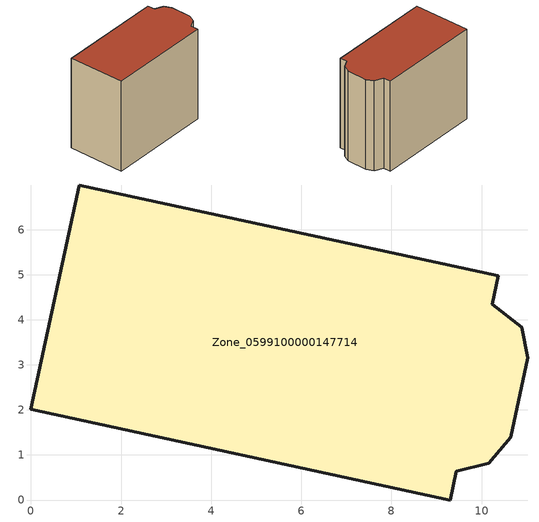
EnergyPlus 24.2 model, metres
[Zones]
Zone_0599100000147714
 floor ground (C_G): 10.16,0.81 9.44,0.64 9.3,0 0,2.01 1.07,6.99 10.37,4.98 10.23,4.34 10.89,3.84 11.02,3.15 10.64,1.4 z0
 wall outside (C_F): 10.37,4.98 1.07,6.99 0,2.01 9.3,0 9.44,0.64 10.16,0.81 10.64,1.4 11.02,3.15 10.89,3.84 10.23,4.34 10.37,4.98 z0:8.59
 roof outside (C_R): 11.02,3.15 10.89,3.84 10.23,4.34 10.37,4.98 1.07,6.99 0,2.01 9.3,0 9.44,0.64 10.16,0.81 10.64,1.4 z8.59
[BUILDING]
Pand.0599100000147714: North Axis=0; Terrain=City; Loads Convergence Tolerance Value=0.04; Temperature Convergence Tolerance Value=0.4; Solar Distribution=FullExterior; Maximum Number of Warmup Days=25; Minimum Number of Warmup Days=1
[Site:Location]
Rotterdam.The.Hague.AP_ZH_NLD Design_Conditions: Latitude=51.96; Longitude=4.45; Time Zone=1; Elevation=-4.5
[SITE:GROUNDTEMPERATURE:BUILDINGSURFACE]
18, 18, 18, 18, 18, 18, 18, 18, 18, 18, 18, 18
[MATERIAL] Thermal Absorptance=0.9; Solar Absorptance=0.7; Visible Absorptance=0.7
Name | Roughness | Thickness | Conductivity | Density | Specific Heat
G.TI.1975-1991 | MediumSmooth | 0.15 | 0.288461 | 540 | 1210
F.TI.1975-1991 | Rough | 0.3 | 0.230769 | 1920 | 840
R.TI.1975-1991 | MediumRough | 0.2 | 0.153846 | 1500 | 1000
[CONSTRUCTION]
C_G: G.TI.1975-1991
C_F: F.TI.1975-1991
C_R: R.TI.1975-1991
[ZONE]
Zone_0599100000147714: Type=1; Multiplier=1; Ceiling Height=Autocalculate; Volume=Autocalculate; Floor Area=autocalculate; Part of Total Floor Area=Yes
[ZONEINFILTRATION:DESIGNFLOWRATE]
Infil_Zone_0599100000147714: Zone or ZoneList or Space or SpaceList=Zone_0599100000147714; Schedule=AlwaysOn; Design Flow Rate Calculation Method=Flow/Area; Flow Rate per Floor Area=0.003; Constant Term Coefficient=1; Temperature Term Coefficient=0; Velocity Term Coefficient=0; Velocity Squared Term Coefficient=0
[HVACTEMPLATE:ZONE:IDEALLOADSAIRSYSTEM]
Zone_0599100000147714: Maximum Heating Supply Air Temperature=50; Minimum Cooling Supply Air Temperature=13; Maximum Heating Supply Air Humidity Ratio=0.0156; Minimum Cooling Supply Air Humidity Ratio=0.0077; Heating Limit=NoLimit; Cooling Limit=NoLimit; Dehumidification Control Type=ConstantSensibleHeatRatio; Cooling Sensible Heat Ratio=0.7; Dehumidification Setpoint=60; Humidification Control Type=None; Humidification Setpoint=30; Outdoor Air Method=None; Outdoor Air Flow Rate per Person=0.00944; Outdoor Air Flow Rate per Zone Floor Area=0; Outdoor Air Flow Rate per Zone=0; Demand Controlled Ventilation Type=None; Outdoor Air Economizer Type=NoEconomizer; Heat Recovery Type=None; Sensible Heat Recovery Effectiveness=0.7; Latent Heat Recovery Effectiveness=0.65
[ZONECONTROL:THERMOSTAT]
ThermostatControl_Zone_0599100000147714: Zone or ZoneList=Zone_0599100000147714; Control Type Schedule=DualSetpointControlType; Control 1=Thermostat_Zone_0599100000147714; Temperature Difference Between Cutout And Setpoint=0
[THERMOSTATSETPOINT:DUALSETPOINT]
Thermostat_Zone_0599100000147714: Heating Setpoint Temperature Schedule=HeatingSetpoint_Zone_0599100000147714; Cooling Setpoint Temperature Schedule=CoolingSetpoint_Zone_0599100000147714
[SCHEDULE:COMPACT]
HeatingSetpoint_Zone_0599100000147714: Through: 12/31, For: AllDays, Until: 24:00, 21
CoolingSetpoint_Zone_0599100000147714: Through: 12/31, For: AllDays, Until: 24:00, 24
DualSetpointControlType: Through: 12/31, For: AllDays, Until: 24:00, 4
AlwaysOn: Through: 12/31, For: AllDays, Until: 24:00, 1
